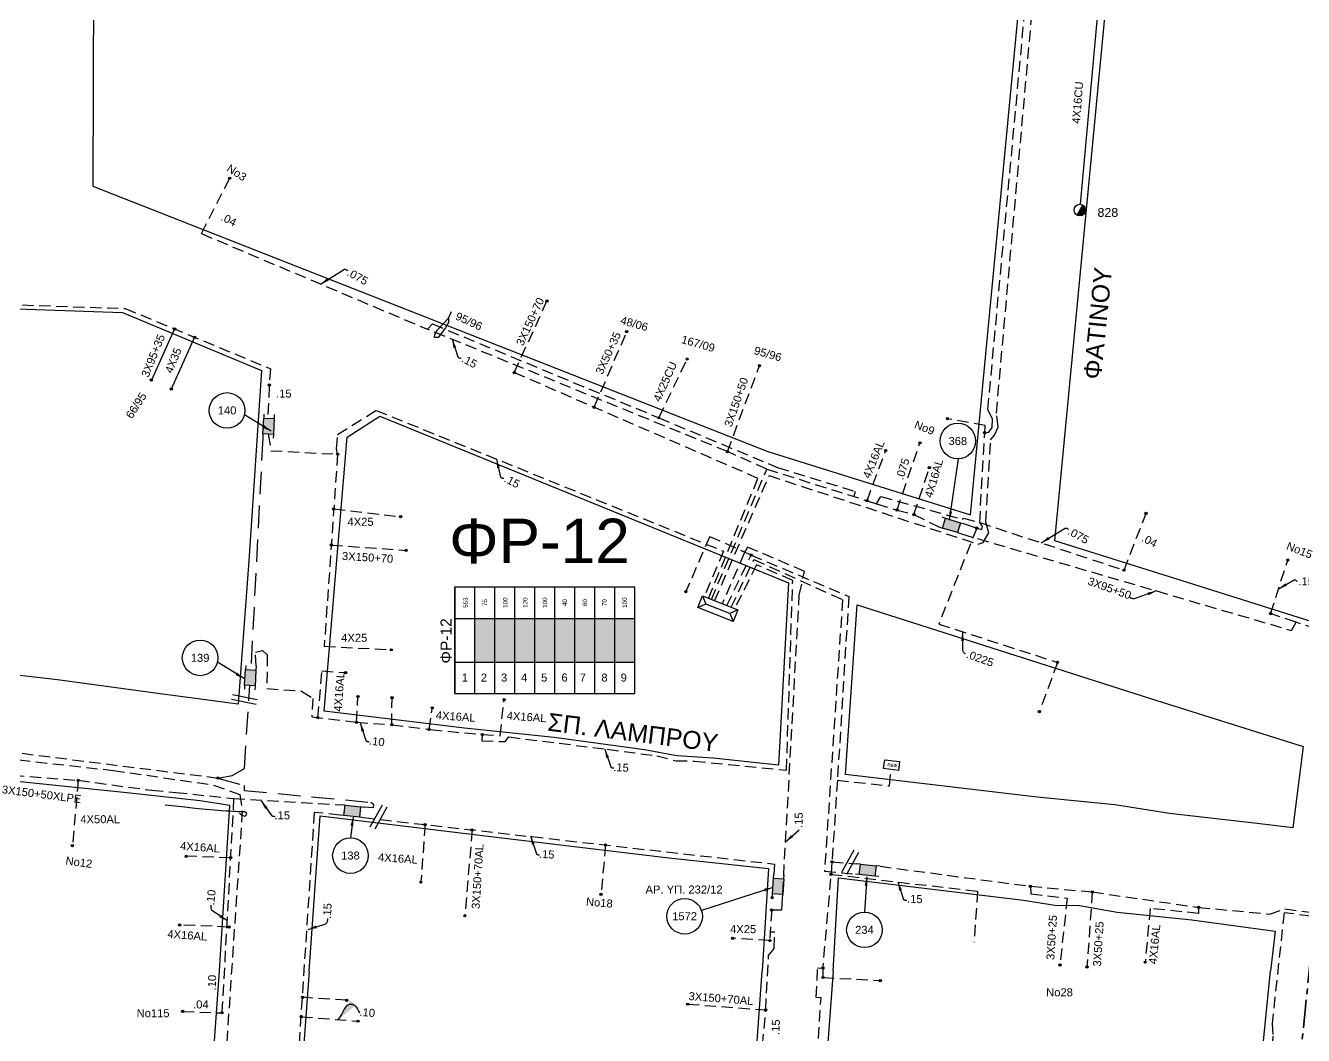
# Model space of a CAD drawing. Header units: millimetres. Extents: x 738 to 2138, y 37 to 533.
# Drawn here: x 978.2 to 1121.8, y 157.4 to 270.9 of the extents above; entities that cross this region are included whole.
import ezdxf
from ezdxf.enums import TextEntityAlignment as Align

# ---------------------------------------------------------------- set-up
doc = ezdxf.new("R2010")
doc.units = ezdxf.units.MM
doc.linetypes.add('CENTER', pattern=[50.8, 31.75, -6.35, 6.35, -6.35])
doc.linetypes.add('DASHED', pattern=[19.05, 12.7, -6.35])
for name, color, linetype in [('Link Box 4 Διευθύνσεων', 7, 'Continuous'), ('Pillar Δημοτικού Φωτισμού', 7, 'Continuous'), ('Άγνωστα', 7, 'Continuous'), ('Ασφαλειοκιβώτια Χ.Τ 9 αναχωρήσεων', 7, 'Continuous'), ('Γυμνά εναέρια ΧΤ (3Φ)   4x16CU', 7, 'Continuous'), ('Επιγραφές - Σχήματα', 7, 'Continuous'), ('Καλώδια ΧΤ   3x150+50AL XLPE', 7, 'DASHED'), ('Καλώδια ΧΤ   3x150+50CU', 7, 'DASHED'), ('Καλώδια ΧΤ   3x150+70 AL', 7, 'DASHED'), ('Στύλος ΦΜ', 7, 'Continuous'), ('Στύλος ΦΜ @ 1', 7, 'Continuous'), ('Συνδέσεις', 7, 'Continuous'), ('Τομή', 7, 'Continuous'), ('Υποσταθμός πόλεως', 7, 'Continuous'), ('Υπόβαθρο ΔΕΗ', 7, 'Continuous'), ('Υπόγεια Καλώδια Δικτύου ΧΤ   .04', 7, 'DASHED'), ('Υπόγεια Καλώδια Δικτύου ΧΤ   .075', 7, 'DASHED'), ('Υπόγεια Καλώδια Δικτύου ΧΤ   .10', 7, 'DASHED'), ('Υπόγεια Καλώδια Δικτύου ΧΤ   .15', 7, 'DASHED'), ('Υπόγεια καλώδια Παροχών ΧΤ   .0225', 7, 'DASHED'), ('Υπόγεια καλώδια Παροχών ΧΤ   .075', 7, 'DASHED'), ('Υπόγεια καλώδια Παροχών ΧΤ   .10', 7, 'DASHED'), ('Υπόγεια καλώδια Παροχών ΧΤ   4x16AL', 7, 'DASHED'), ('Υπόγεια καλώδια Παροχών ΧΤ   4x16CU', 7, 'DASHED'), ('Υπόγεια καλώδια Παροχών ΧΤ   4x25', 7, 'DASHED'), ('Υπόγεια καλώδια Παροχών ΧΤ   4x50AL', 7, 'DASHED')]:
    doc.layers.add(name, color=color, linetype=linetype)
doc.styles.add('arial', font='arial.ttf')
doc.styles.get("Standard").update_dxf_attribs({"font": 'arial.ttf'})
doc.linetypes.add('SYN_LINE', pattern='A,0.5,-0.0001,["/\\/\\/\\/",Standard,S=0.1,R=0,X=0,Y=-0.05],-0.25', length=0.7501)
doc.dimstyles.new('ISO-25', dxfattribs={"dimtxt": 2.5, "dimasz": 2.5, "dimexe": 1.25, "dimexo": 0.625, "dimtad": 1, "dimtxsty": 'Standard', "dimcen": 2.5, "dimadec": 0, "dimazin": 0, "dimtfac": 1, "dimtmove": 0, "dimatfit": 3, "dimfxl": 1, "dimarcsym": 0})

# ---------------------------------------------------------------- blocks, each defined once
blk = doc.blocks.new('LINK BOX 4 ΑΝΑΧΩΡΗΣΕΩΝ')
at = {"layer": 'Link Box 4 Διευθύνσεων', "ltscale": 40}
blk.add_hatch(color=256, dxfattribs=at).paths.add_polyline_path([(-3.54, 0), (-3.54, -4.67), (3.54, -4.67), (3.54, 0)])
for p, q in [((-3.54, 0), (-5.33, 0)), ((5.33, 0), (3.54, 0)), ((-3.54, -4.67), (-5.33, -4.67)), ((5.33, -4.67), (3.54, -4.67))]:
    blk.add_line(p, q, dxfattribs=at)
blk.add_lwpolyline([(-3.54, -4.67), (-3.54, 0), (3.54, 0), (3.54, -4.67)], close=True, dxfattribs=at)
blk = doc.blocks.new('ΥΠΟΣΤΑΘΜΟΣ ΠΟΛΕΩΣ')
at = {"layer": 'Υποσταθμός πόλεως', "linetype": 'Continuous', "ltscale": 40}
blk.add_lwpolyline([(-8.57, 2.82), (8.57, 2.82), (8.57, -2.82), (-8.57, -2.82)], close=True, dxfattribs=at)
for points in [[(-5.75, 0), (-8.57, 2.82)], [(5.75, 0), (8.57, 2.82)], [(-8.57, -2.82), (-5.75, 0)], [(-5.75, 0), (5.75, 0)], [(8.57, -2.82), (5.75, 0)]]:
    blk.add_lwpolyline(points, dxfattribs=at)
at = {"layer": 'Υποσταθμός πόλεως', "linetype": 'SYN_LINE', "ltscale": 40, "flags": 1}
for tag, p in [('ΜΕΤΑΣΧΗΜΑΤΙΣΜΟΣ', (10.6, 2.39)), ('ΙΣΧΥΣ', (10.58, -0.41)), ('ΑΡΙΘΜΟΣ', (10.7, -3.13))]:
    blk.add_attdef(tag, p, '', height=1.8, dxfattribs=at)
blk = doc.blocks.new('ΥΠΑΡΧΩΝ ΤΣΙΜΕΝΤΕΝΙΟΣ ΣΤΥΛΟΣ')
at = {"layer": 'Στύλος ΦΜ'}
blk.add_hatch(color=7, dxfattribs=at).paths.add_polyline_path([(-1.29, -2.28, 0.574793), (2.62, 0, 0.268822), (1.3, 2.27)])
blk.add_line((-1.29, -2.28), (1.3, 2.27), dxfattribs=at)
blk.add_circle((0, 0), 2.62, dxfattribs=at)
at = {"layer": 'Στύλος ΦΜ', "flags": 4}
for tag, p in [('ΑΡΙΘΜΟΣ', (-4.68, 8.05)), ('ΤΥΠΟΣ', (-4.91, 3.03))]:
    blk.add_attdef(tag, p, '', height=4, dxfattribs=at)
blk = doc.blocks.new('ΤΟΜΗ')
at = {"layer": 'Τομή', "ltscale": 40}
for p, q in [((-5.68, 0), (5.68, 0)), ((5.68, -2.33), (-5.68, -2.33))]:
    blk.add_line(p, q, dxfattribs=at)
blk = doc.blocks.new('_ΣΥΝΔΕΣΗ')
at = {"layer": 'Συνδέσεις', "linetype": 'SYN_LINE', "ltscale": 40}
blk.add_hatch(color=256, dxfattribs=at).paths.add_polyline_path([(-116.75, 2339.64, 1), (-117.75, 2339.64, 1)])
at = {"layer": 'Συνδέσεις'}
blk.add_circle((-117.25, 2339.64), 0.5, dxfattribs=at)
blk = doc.blocks.new('PILLAR ΔΗΜΟΤΙΚΟΥ ΦΩΤΙΣΜΟΥ')
at = {"layer": 'Pillar Δημοτικού Φωτισμού', "ltscale": 40}
for p, q in [((-3.64, 2), (3.07, 2)), ((-3.64, -2), (-3.64, 2)), ((3.07, 2), (3.07, -2)), ((3.07, -2), (-3.64, -2))]:
    blk.add_line(p, q, dxfattribs=at)
at = {"layer": 'Pillar Δημοτικού Φωτισμού', "insert": (-2.13, 0.69), "char_height": 1.3575, "width": 109.961, "attachment_point": 1}
blk.add_mtext('{\\fArial|b1|i0|c161|p34;ΠΔΦ}', dxfattribs=at)
blk = doc.blocks.new('ΑΣΦΑΛΕΙΟΚΙΒΩΤΙΟ ΥΠΟΣΤΑΘΜΟΥ 9 ΑΝΑΧΩΡΗΣΕΩΝ')
at = {"layer": 'Ασφαλειοκιβώτια Χ.Τ 9 αναχωρήσεων', "ltscale": 40}
for p, q in [((-23.8, 40.36), (24.02, 40.36)), ((-9.72, 40.36), (-9.72, -40.64)), ((9.94, 40.36), (9.94, -40.64)), ((-23.8, 31.36), (24.02, 31.36)), ((-23.8, 22.36), (24.02, 22.36)), ((-23.8, 13.36), (24.02, 13.36)), ((-23.8, 4.36), (24.02, 4.36)), ((-23.8, -4.64), (24.02, -4.64)), ((-23.8, -13.64), (24.02, -13.64)), ((-23.8, -22.64), (24.02, -22.64)), ((-23.8, -31.64), (24.02, -31.64))]:
    blk.add_line(p, q, dxfattribs=at)
at = {"layer": 'Ασφαλειοκιβώτια Χ.Τ 9 αναχωρήσεων'}
blk.add_lwpolyline([(-23.8, -40.64), (24.02, -40.64), (24.02, 40.36), (-23.8, 40.36)], close=True, dxfattribs=at)
for s, p in [('1', (-18.45, 37.24)), ('2', (-18.45, 28.67)), ('3', (-18.45, 19.6)), ('4', (-18.45, 10.58)), ('5', (-18.45, 1.57)), ('6', (-18.45, -7.57)), ('7', (-18.45, -15.81)), ('8', (-18.45, -25.5)), ('9', (-18.45, -34.19))]:
    blk.add_text(s, height=3.6, rotation=270, dxfattribs=at).set_placement(p)
at = {"layer": 'Ασφαλειοκιβώτια Χ.Τ 9 αναχωρήσεων', "ltscale": 40}
for tag, height, p in [('ΟΝΟΜΑ', 5, (-0.16, 44.31)), ('ΚΕΙΜΕΝΟ 1', 2, (17.06, 35.59)), ('ΚΕΙΜΕΝΟ 2', 2, (17.06, 26.88)), ('ΚΕΙΜΕΝΟ 3', 2, (17.06, 17.69)), ('ΚΕΙΜΕΝΟ 4', 2, (17.06, 8.71)), ('ΚΕΙΜΕΝΟ 5', 2, (17.06, -0.13)), ('ΚΕΙΜΕΝΟ 6', 2, (17.06, -9.05)), ('ΚΕΙΜΕΝΟ 7', 2, (17.06, -18.13)), ('ΚΕΙΜΕΝΟ 8', 2, (17.06, -26.85)), ('ΚΕΙΜΕΝΟ 9', 2, (17.06, -35.99)), ('ΣΧ', 2, (-0.1, -42.64))]:
    blk.add_attdef(tag, text='', height=height, dxfattribs=at).set_placement(p, align=Align.MIDDLE_CENTER)

msp = doc.modelspace()

# ---------------------------------------------------------------- hatches: boundary and pattern name
at = {"layer": 'Άγνωστα'}
for color, points in [(173, [(1028.65, 204.25), (1028.65, 199.33), (1030.9, 199.33), (1030.9, 204.25)]), (85, [(1030.9, 204.25), (1030.9, 199.33), (1033.15, 199.33), (1033.15, 204.25)]), (5, [(1033.15, 204.25), (1033.15, 199.33), (1035.4, 199.33), (1035.4, 204.25)]), (2, [(1035.4, 204.25), (1035.4, 199.33), (1037.65, 199.33), (1037.65, 204.25)]), (3, [(1037.65, 204.25), (1037.65, 199.33), (1039.9, 199.33), (1039.9, 204.25)]), (1, [(1039.9, 204.25), (1039.9, 199.33), (1042.15, 199.33), (1042.15, 204.25)]), (6, [(1042.15, 204.25), (1042.15, 199.33), (1044.4, 199.33), (1044.4, 204.25)]), (17, [(1044.4, 204.25), (1044.4, 199.33), (1046.65, 199.33), (1046.65, 204.25)])]:
    msp.add_hatch(color=color, dxfattribs=at).paths.add_polyline_path(points)

# ---------------------------------------------------------------- linework, layer by layer
at = {"layer": 'Άγνωστα', "color": 6, "linetype": 'DASHED', "ltscale": 0.1}
for points in [[(1055.62, 206.25), (1061.75, 220.32), (1085.24, 212.62), (1085.83, 212.81), (1086.46, 213.88), (1086.12, 215.09), (1086.65, 224.36), (1087.1, 224.86), (1087.51, 225.78), (1087.3, 227.35), (1092.2, 282.5), (1092.2, 282.5)], [(1014.27, 161.33), (1009.31, 161.67)]]:
    msp.add_lwpolyline(points, dxfattribs=at)
at = {"layer": 'Άγνωστα', "color": 5, "linetype": 'DASHED', "ltscale": 0.1}
for points in [[(1085.99, 225.14), (1086.47, 225.19), (1086.84, 225.74), (1086.85, 226.66), (1086.35, 227.77), (1090.87, 276.58)], [(1049.36, 226.82), (1052.54, 233.42)], [(1057.07, 223.02), (1060.67, 232.69)], [(1049.36, 226.82), (1062.71, 221.23), (1071.44, 218.54), (1071.26, 217.97)], [(1085.99, 225.14), (1086.05, 225.97), (1081.81, 226.72)], [(1085.1, 214.43), (1085.66, 214.26), (1085.75, 214.61), (1085.43, 215.05), (1085.99, 225.14)], [(1061.49, 221.05), (1072.76, 217.5), (1073.84, 217.15), (1076.13, 216.45), (1078.04, 215.94), (1080.82, 214.56)], [(1083.71, 214.89), (1085.1, 214.43)], [(1083.37, 213.77), (1120.48, 202.91), (1120.99, 203.83)]]:
    msp.add_lwpolyline(points, dxfattribs=at)
at = {"layer": 'Άγνωστα', "color": 1, "linetype": 'DASHED', "ltscale": 0.1}
for points in [[(1033.1, 231.9), (1036.78, 239.96)], [(1042.08, 228), (1045.75, 236.5)], [(1054.93, 206.52), (1060.5, 220.01), (1033.1, 231.9)], [(1128.99, 169.94), (1128.29, 170.03), (1128.29, 170.03), (1119.65, 171.18), (1119.65, 171.18), (1119.65, 171.18), (1118.3, 158.74), (1118.39, 157.3), (1117.91, 150.89), (1117.16, 150.94), (1116.19, 141.22), (1113.86, 118.1), (1112.09, 118.21)]]:
    msp.add_lwpolyline(points, dxfattribs=at)
at = {"layer": 'Άγνωστα', "color": 85}
for points in [[(994.91, 236.81), (992.31, 231.06)], [(997.16, 235.88), (994.54, 230.05)]]:
    msp.add_lwpolyline(points, dxfattribs=at)
at = {"layer": 'Άγνωστα', "color": 2, "linetype": 'DASHED', "ltscale": 0.1}
for points in [[(1059.74, 211.39), (1055.07, 213.47), (1052.38, 207.28)], [(1069.43, 186.07), (1075.28, 185.44), (1075.46, 187.28)]]:
    msp.add_lwpolyline(points, dxfattribs=at)
at = {"layer": 'Άγνωστα', "color": 85, "linetype": 'DASHED', "ltscale": 0.1}
for points in [[(1012.53, 212.51), (1020.95, 211.92)], [(1028.36, 180.49), (1027.54, 170.83)], [(1043.36, 178.8), (1042.86, 173.25)]]:
    msp.add_lwpolyline(points, dxfattribs=at)
at = {"layer": 'Άγνωστα'}
for points in [[(1102.79, 206.47), (1102.7, 206.48), (1102.62, 206.49), (1102.55, 206.51), (1102.48, 206.53), (1102.42, 206.55), (1102.37, 206.58), (1102.33, 206.6), (1102.3, 206.61)], [(1002.19, 182.39), (1002.39, 182.23), (1002.55, 182.13), (1002.68, 182.07), (1002.79, 182.05), (1002.87, 182.07), (1002.93, 182.1), (1002.97, 182.15), (1003, 182.2), (1003.01, 182.25), (1003.02, 182.29), (1003.01, 182.33), (1003, 182.36), (1002.99, 182.4), (1002.96, 182.42), (1002.94, 182.45), (1002.91, 182.47), (1002.88, 182.48), (1002.85, 182.5), (1002.82, 182.51), (1002.79, 182.52), (1002.75, 182.52), (1002.71, 182.53), (1002.66, 182.53), (1002.62, 182.53), (1002.56, 182.53), (1002.49, 182.53), (1002.41, 182.53), (1002.3, 182.54), (1002.16, 182.54), (1001.98, 182.54), (1001.76, 182.55), (1001.49, 182.56), (1001.16, 182.58), (1000.73, 182.6), (1000.16, 182.64), (999.41, 182.7), (998.45, 182.79), (997.23, 182.91), (995.71, 183.07), (993.85, 183.28)]]:
    msp.add_lwpolyline(points, dxfattribs=at)
at = {"layer": 'Άγνωστα', "color": 173, "linetype": 'DASHED', "ltscale": 0.1}
for points in [[(1015.36, 192.59), (1015.52, 195.49)], [(1019.34, 192.31), (1019.36, 195.36)]]:
    msp.add_lwpolyline(points, dxfattribs=at)
at = {"layer": 'Άγνωστα', "color": 17, "linetype": 'DASHED', "ltscale": 0.1}
for points in [[(1074.23, 176.4), (1091.13, 174.15), (1098.09, 173.51), (1110.04, 171.78), (1110.04, 171.78), (1118.01, 171.02), (1119.74, 171.61), (1119.74, 171.61), (1119.74, 171.61), (1119.74, 171.61), (1119.74, 171.61)], [(1091.13, 174.15), (1091.17, 173.29), (1095.26, 172.83), (1094.45, 165.29)], [(1098.09, 173.51), (1097.49, 165.09)]]:
    msp.add_lwpolyline(points, dxfattribs=at)
msp.add_lwpolyline([(1119.74, 171.61), (1133.66, 169.76), (1134.23, 168.59), (1167.39, 164.5, -0.500845), (1168.65, 164.7)], format="xyb", dxfattribs=at)
at = {"layer": 'Γυμνά εναέρια ΧΤ (3Φ)   4x16CU', "linetype": 'SYN_LINE', "ltscale": 10}
msp.add_lwpolyline([(1099.49, 281.37), (1096.73, 250.83)], dxfattribs=at)
at = {"layer": 'Επιγραφές - Σχήματα'}
for points in [[(1014.01, 243.52), (1014.05, 243.52), (1014.09, 243.52), (1014.14, 243.51), (1014.18, 243.5), (1014.23, 243.47), (1014.28, 243.45), (1014.33, 243.41), (1014.37, 243.38)], [(1025.7, 238.01), (1025.72, 237.52), (1025.37, 236.92), (1024.56, 235.85), (1024.13, 235.86), (1024.16, 236.19), (1024.44, 236.68), (1025.09, 237.39), (1025.7, 238.01), (1026.06, 238.78)], [(1026.77, 233.66), (1026.8, 233.63), (1026.83, 233.6), (1026.87, 233.58), (1026.92, 233.56), (1026.97, 233.54), (1027.03, 233.53), (1027.08, 233.53), (1027.14, 233.53)], [(1031.57, 220.16), (1031.59, 220.13), (1031.63, 220.1), (1031.67, 220.08), (1031.72, 220.06), (1031.77, 220.05), (1031.82, 220.04), (1031.88, 220.03), (1031.94, 220.03)], [(1095.04, 214.42), (1095.08, 214.42), (1095.12, 214.42), (1095.17, 214.41), (1095.21, 214.4), (1095.26, 214.38), (1095.31, 214.35), (1095.36, 214.31), (1095.4, 214.28)], [(1120.78, 208.62), (1120.82, 208.62), (1120.86, 208.61), (1120.91, 208.6), (1120.95, 208.58), (1121, 208.55), (1121.04, 208.51), (1121.08, 208.47), (1121.12, 208.43)], [(1083.5, 200.66), (1083.53, 200.58), (1083.56, 200.52), (1083.6, 200.46), (1083.64, 200.41), (1083.69, 200.37), (1083.74, 200.34), (1083.79, 200.31), (1083.84, 200.28)], [(1016.43, 190.54), (1016.45, 190.51), (1016.48, 190.48), (1016.53, 190.46), (1016.57, 190.44), (1016.62, 190.43), (1016.68, 190.42), (1016.74, 190.41), (1016.8, 190.41)], [(1043.95, 187.58), (1043.97, 187.55), (1044, 187.52), (1044.04, 187.5), (1044.09, 187.48), (1044.14, 187.47), (1044.2, 187.46), (1044.26, 187.45), (1044.31, 187.45)], [(1005.85, 182.07), (1005.92, 182.05), (1005.97, 182.04), (1006.02, 182.03), (1006.05, 182.02), (1006.09, 182.02), (1006.12, 182.02), (1006.17, 182.01), (1006.22, 182.01)], [(1035.59, 177.81), (1035.61, 177.78), (1035.64, 177.76), (1035.68, 177.73), (1035.73, 177.72), (1035.78, 177.7), (1035.84, 177.69), (1035.9, 177.69), (1035.95, 177.68)], [(1076.86, 172.68), (1076.89, 172.65), (1076.92, 172.62), (1076.97, 172.61), (1077.02, 172.59), (1077.07, 172.58), (1077.12, 172.58), (1077.18, 172.58), (1077.24, 172.58)], [(999.11, 171.42), (999.08, 171.47), (999.05, 171.54), (999.04, 171.6), (999.03, 171.67), (999.02, 171.75), (999.02, 171.84), (999.02, 171.94), (999.01, 172.04)], [(1011.93, 169.94), (1011.97, 169.97), (1012, 170.01), (1012.04, 170.05), (1012.07, 170.11), (1012.09, 170.18), (1012.11, 170.27), (1012.13, 170.38), (1012.14, 170.52)]]:
    msp.add_lwpolyline(points, dxfattribs=at)
for centre in [(1000.81, 227.65), (1082.97, 224.21), (997.78, 199.83), (1014.68, 177.6), (1052.25, 170.78), (1072.47, 169.25)]:
    msp.add_circle(centre, 2, dxfattribs=at)
at = {"layer": 'Καλώδια ΧΤ   3x150+50AL XLPE', "color": 6, "linetype": 'DASHED', "ltscale": 0.1}
msp.add_lwpolyline([(958.36, 191.57), (958.54, 193.72), (964.66, 192.98), (964.53, 190.77), (999.78, 186.32)], dxfattribs=at)
at = {"layer": 'Καλώδια ΧΤ   3x150+50AL XLPE', "color": 85, "ltscale": 0.1}
msp.add_lwpolyline([(959.41, 190.02), (959.72, 192.82), (963.91, 192.39), (963.89, 190.28), (977.42, 188.35), (988.01, 187.18), (999.29, 185.53), (1002.24, 184.48), (1002.52, 182.62), (1000.2, 148.06), (1000.2, 148.06), (999.3, 148.09)], dxfattribs=at)
at = {"layer": 'Καλώδια ΧΤ   3x150+50CU', "color": 173, "ltscale": 0.2}
msp.add_lwpolyline([(1004.83, 224.57), (1003.48, 198.49)], dxfattribs=at)
at = {"layer": 'Καλώδια ΧΤ   3x150+50CU', "color": 6, "ltscale": 0.2}
for points in [[(999.78, 186.32), (1001.38, 186.59), (1002.76, 187.41), (1003.37, 196.72)], [(999.78, 186.32), (1002.73, 185.5), (1002.73, 184.92), (1016.96, 183.59), (1017.28, 183.39), (1017.25, 182.98), (1016.27, 183.03)]]:
    msp.add_lwpolyline(points, dxfattribs=at)
at = {"layer": 'Καλώδια ΧΤ   3x150+70 AL', "color": 2, "ltscale": 0.1}
for points in [[(1057, 205.71), (1059.74, 211.39), (1070.71, 206.73), (1069.43, 186.07), (1068.82, 176.9), (1071.58, 176.68)], [(1068.82, 176.9), (1067.79, 165.08)], [(1076.38, 111.11), (1064.28, 112.17), (1064.9, 121.45), (1065.88, 134.23), (1067.59, 161.61), (1067.05, 161.64), (1067.2, 164.97), (1067.79, 164.96)], [(1067.79, 164.96), (1067.79, 163.9), (1074.25, 163.55)]]:
    msp.add_lwpolyline(points, dxfattribs=at)
at = {"layer": 'Καλώδια ΧΤ   3x150+70 AL', "color": 85, "ltscale": 0.1}
msp.add_lwpolyline([(1052.61, 160.9), (1061.37, 160.25)], dxfattribs=at)
at = {"layer": 'Υπόβαθρο ΔΕΗ'}
for points in [[(1012.73, 288.16), (985.79, 275.55), (985.72, 252.88), (1061.6, 223.03), (1084.4, 215.9), (1090.79, 283.17), (1059.27, 288.16)], [(1093.88, 212.98), (1100.38, 281.29), (1118.01, 278.51)], [(1140.67, 274.96), (1151.47, 273.26), (1173.26, 269.99), (1162.91, 191.32), (1132.43, 200.85), (1108.8, 208.29), (1093.88, 212.98)], [(936.06, 203.54), (938.64, 240.44), (959.29, 239.62), (978.24, 239.02), (989.07, 238.65), (1004.69, 232.13), (1003.27, 210.75), (1002.04, 194.63), (993.28, 195.78), (981.73, 197.36), (973.86, 198.28), (964.77, 199.58), (961.42, 199.71), (955.01, 200.88), (949.23, 201.34), (945.51, 202.05), (942.37, 202.26), (936.06, 203.54)], [(1014.3, 224.64), (1017.97, 227.01), (1063.93, 208.25), (1062.81, 187.75), (1055.46, 188.56), (1051.38, 188.83), (1047.74, 189.5), (1037.6, 190.89), (1027.5, 191.92), (1011.71, 193.84), (1014.3, 224.64)], [(1070.33, 186.72), (1071.67, 205.8), (1104.62, 195.27), (1121.8, 189.87), (1120.64, 180.74), (1116.64, 181.22), (1106.76, 182.33), (1100.61, 183.3), (1091.9, 184.16), (1070.33, 186.72)], [(999.95, 164.59), (1001.12, 183.22), (997.79, 183.74), (989.54, 184.67), (977.56, 185.9), (964.95, 187.68), (957.93, 188.59), (946.05, 190.27), (935.37, 191.43), (933.5, 164.59)], [(1010.03, 164.59), (1011.27, 182.08), (1030.45, 179.75), (1050.47, 177.34), (1061.7, 176.16), (1060.97, 164.59)], [(1068.94, 164.59), (1069.55, 175.09), (1090.36, 172.59), (1093.88, 172.04), (1096.66, 171.99), (1100.88, 171.25), (1109.28, 170.37), (1118.64, 169.12), (1118.14, 164.59)]]:
    msp.add_lwpolyline(points, dxfattribs=at)
at = {"layer": 'Υπόβαθρο ΔΕΗ', "linetype": 'CENTER', "lineweight": 35, "ltscale": 0.1, "flags": 128}
msp.add_lwpolyline([(738.85, 120.28), (795.1, 123.08), (836.13, 124.85), (948.31, 116.56), (1052.7, 109.39), (1116.32, 104.99), (1122.47, 164.59), (1123.65, 177.5), (1175.98, 172.35), (1176.71, 176.9), (1232.67, 172.85), (1239.7, 171.91), (1248.96, 167.98), (1253.99, 164.59), (1287.16, 143.71), (1304.39, 131.35, -0.041124), (1312.47, 124.48), (1348.44, 88.41), (1385.03, 49.71)], format="xyb", dxfattribs=at)
at = {"layer": 'Υπόβαθρο ΔΕΗ', "ltscale": 0.1}
for points in [[(933.5, 164.59), (930.52, 123.04), (996.63, 118.1), (999.95, 164.59)], [(1010.03, 164.59), (1006.6, 117.48), (1057.33, 113.55), (1060.97, 164.59)], [(1068.94, 164.59), (1065.09, 112.84), (1112.56, 109.41), (1118.14, 164.59)]]:
    msp.add_lwpolyline(points, dxfattribs=at)
at = {"layer": 'Υπόγεια Καλώδια Δικτύου ΧΤ   .04', "color": 5, "linetype": 'DASHED', "ltscale": 0.1}
for points in [[(997.93, 247.53), (1001.11, 253.76)], [(1101.66, 209.69), (1104.13, 216.08)]]:
    msp.add_lwpolyline(points, dxfattribs=at)
at = {"layer": 'Υπόγεια Καλώδια Δικτύου ΧΤ   .04', "color": 30, "ltscale": 0.1}
msp.add_lwpolyline([(995.83, 160.08), (1000.24, 159.92)], dxfattribs=at)
at = {"layer": 'Υπόγεια Καλώδια Δικτύου ΧΤ   .075', "color": 5, "ltscale": 0.1}
for points in [[(997.93, 247.53), (1023.35, 236.77), (1023.35, 236.77), (1023.9, 237.37), (1049.36, 226.82)], [(1073.84, 217.15), (1074.33, 217.98), (1083.52, 215.41), (1083.52, 215.41), (1083.62, 215.55), (1085.43, 215.05), (1101.66, 209.69)]]:
    msp.add_lwpolyline(points, dxfattribs=at)
at = {"layer": 'Υπόγεια Καλώδια Δικτύου ΧΤ   .10', "color": 85, "ltscale": 0.1}
msp.add_lwpolyline([(944.74, 240.63), (950.3, 240.36), (954.95, 240.3), (989.36, 239.11), (1005.68, 232.34), (1005.57, 230.62)], dxfattribs=at)
at = {"layer": 'Υπόγεια Καλώδια Δικτύου ΧΤ   .10', "color": 173, "ltscale": 0.1}
msp.add_lwpolyline([(1004.08, 198.9), (1004, 200.46), (1004.79, 200.65), (1005.32, 200.18), (1005.29, 196.38), (1009.19, 196.09), (1010.45, 195.28), (1010.33, 193.2), (1015.36, 192.59), (1019.34, 192.31), (1023.72, 191.76), (1029.5, 191.21)], dxfattribs=at)
at = {"layer": 'Υπόγεια Καλώδια Δικτύου ΧΤ   .10', "color": 30, "ltscale": 0.1}
msp.add_lwpolyline([(964.37, 186.26), (963.76, 186.3), (963.98, 188.46), (969.83, 187.76), (976.73, 186.63), (984.07, 186.07), (992.36, 184.94), (995.05, 184.71), (1001.55, 184.02), (1000.24, 160.05)], dxfattribs=at)
at = {"layer": 'Υπόγεια Καλώδια Δικτύου ΧΤ   .15', "color": 5, "ltscale": 0.1}
for points in [[(1055.26, 206.39), (1061.49, 221.05), (1057.07, 223.02), (1023.35, 236.77)], [(1143.69, 196.13), (1143.29, 196.75), (1120.99, 203.83), (1118.13, 204.81), (1120.07, 210.83)]]:
    msp.add_lwpolyline(points, dxfattribs=at)
at = {"layer": 'Υπόγεια Καλώδια Δικτύου ΧΤ   .15', "color": 85, "ltscale": 0.1}
for points in [[(1005.56, 230.36), (1005.36, 226.76)], [(1013.24, 222.72), (1013.11, 223.33), (1013.24, 224.95), (1017.57, 227.66), (1056.61, 211.83), (1054.46, 206.71)], [(1005.44, 224.99), (1005.74, 223.12), (1013.24, 222.73), (1011.73, 201.13)], [(1062.04, 171.49), (1063.18, 171.51), (1065.14, 206.89), (1065.73, 209.56), (1059.34, 212.29), (1058.95, 211.59), (1056.48, 205.92)], [(1016.15, 181.87), (1062.34, 176.65), (1062.28, 175.53)], [(1060.38, 144.59), (1060.83, 152.03), (1061.31, 152.55), (1061.48, 154.29), (1060.83, 154.35), (1061.37, 160.25), (1061.7, 166.38), (1061.7, 166.38), (1062.31, 167.17), (1062.38, 168.99), (1061.87, 169)]]:
    msp.add_lwpolyline(points, dxfattribs=at)
at = {"layer": 'Υπόγεια Καλώδια Δικτύου ΧΤ   .15', "color": 173, "ltscale": 0.1}
msp.add_lwpolyline([(1029.5, 191.21), (1029.47, 190.51), (1032.07, 190.42), (1032.49, 190.94), (1043.55, 189.56), (1049.11, 188.82), (1051.28, 188.26), (1053.35, 188.23), (1063.7, 187.2), (1064.41, 208.54), (1060.35, 210.29), (1057.95, 205.54)], dxfattribs=at)
at = {"layer": 'Υπόγεια Καλώδια Δικτύου ΧΤ   .15', "color": 17, "ltscale": 0.1}
msp.add_lwpolyline([(1057.49, 205.52), (1060.04, 210.89), (1070.01, 206.39), (1067.98, 175.84), (1071.45, 175.52)], dxfattribs=at)
at = {"layer": 'Υπόγεια Καλώδια Δικτύου ΧΤ   .15', "color": 30, "ltscale": 0.1}
msp.add_lwpolyline([(1001.55, 184.02), (1013.62, 183.31)], dxfattribs=at)
at = {"layer": 'Υπόγεια Καλώδια Δικτύου ΧΤ   .15', "color": 6, "ltscale": 0.1}
msp.add_lwpolyline([(1013.5, 182.15), (1010.61, 182.46), (1008.42, 149.12)], dxfattribs=at)
at = {"layer": 'Υπόγεια Καλώδια Δικτύου ΧΤ   .15', "color": 2, "ltscale": 0.1}
msp.add_lwpolyline([(1068.72, 175.49), (1085.18, 173.6), (1084.8, 167.86)], dxfattribs=at)
at = {"layer": 'Υπόγεια καλώδια Παροχών ΧΤ   .0225', "color": 5, "linetype": 'DASHED', "ltscale": 0.1}
msp.add_lwpolyline([(1085.1, 214.43), (1080.83, 203.63), (1094.18, 199.32), (1092.14, 193.79)], dxfattribs=at)
at = {"layer": 'Υπόγεια καλώδια Παροχών ΧΤ   .075', "color": 5, "ltscale": 0.1}
msp.add_lwpolyline([(1076.13, 216.45), (1078.71, 224.01)], dxfattribs=at)
at = {"layer": 'Υπόγεια καλώδια Παροχών ΧΤ   .10', "color": 6, "ltscale": 0.1}
msp.add_lwpolyline([(1009.15, 159.48), (1015.53, 158.98)], dxfattribs=at)
at = {"layer": 'Υπόγεια καλώδια Παροχών ΧΤ   4x16AL', "color": 5, "ltscale": 0.1}
for points in [[(1072.76, 217.5), (1074.86, 223.15)], [(1078.04, 215.94), (1079.76, 221.21)]]:
    msp.add_lwpolyline(points, dxfattribs=at)
at = {"layer": 'Υπόγεια καλώδια Παροχών ΧΤ   4x16AL', "color": 173, "ltscale": 0.1}
for points in [[(1011.02, 193.11), (1011.48, 198.37), (1014.14, 198.17)], [(1023.52, 191.78), (1023.89, 194.21)], [(1029.5, 191.21), (1031.5, 191.08), (1031.97, 195.13)]]:
    msp.add_lwpolyline(points, dxfattribs=at)
at = {"layer": 'Υπόγεια καλώδια Παροχών ΧΤ   4x16AL', "color": 85, "ltscale": 0.1}
msp.add_lwpolyline([(1023.07, 181.09), (1022.6, 174.61)], dxfattribs=at)
at = {"layer": 'Υπόγεια καλώδια Παροχών ΧΤ   4x16AL', "color": 30, "ltscale": 0.1}
msp.add_lwpolyline([(1001.21, 177.36), (996.21, 177.52)], dxfattribs=at)
at = {"layer": 'Υπόγεια καλώδια Παροχών ΧΤ   4x16AL', "color": 17, "ltscale": 0.1}
msp.add_lwpolyline([(1110.04, 171.78), (1110.03, 171.09), (1104.6, 171.66), (1104.03, 165.61)], dxfattribs=at)
at = {"layer": 'Υπόγεια καλώδια Παροχών ΧΤ   4x16AL', "ltscale": 0.1}
msp.add_lwpolyline([(1001.02, 169.57), (995.48, 169.81)], dxfattribs=at)
at = {"layer": 'Υπόγεια καλώδια Παροχών ΧΤ   4x25', "color": 85, "ltscale": 0.1}
for points in [[(1012.81, 216.57), (1020.33, 215.7)], [(1011.73, 201.13), (1019.27, 200.74)], [(1062.04, 171.49), (1061.81, 168.05), (1057.65, 168.31)]]:
    msp.add_lwpolyline(points, dxfattribs=at)
at = {"layer": 'Υπόγεια καλώδια Παροχών ΧΤ   4x50AL', "color": 30, "ltscale": 0.1}
msp.add_lwpolyline([(984.07, 186.07), (983.42, 178.73)], dxfattribs=at)

# ---------------------------------------------------------------- block references
at = {"layer": 'Link Box 4 Διευθύνσεων'}
for p, xscale, yscale, zscale, rotation in [((1004.89, 225.9), 0.2500000000000303, 0.2500000000000303, 0.2500000000000303, 87.36499305105927), ((1082.09, 214.17), 0.2500000000000346, 0.2500000000000346, 0.2500000000000346, 162.7888871637919), ((1002.84, 197.64), 0.2500000000000537, 0.2500000000000537, 0.2500000000000537, 86.70443611857266), ((1014.95, 183.17), 0.250000000000021, 0.250000000000021, 0.250000000000021, 353.8031110027652), ((1063.35, 174.12), 0.2500000000000209, 0.2500000000000209, 0.2500000000000209, 266.1890023711699), ((1072.9, 176.54), 0.250000000000021, 0.250000000000021, 0.250000000000021, 353.8031110027652)]:
    msp.add_blockref('LINK BOX 4 ΑΝΑΧΩΡΗΣΕΩΝ', p, dxfattribs=dict(at, xscale=xscale, yscale=yscale, zscale=zscale, rotation=rotation))
at = {"layer": 'Pillar Δημοτικού Φωτισμού', "xscale": 0.2499999999999994, "yscale": 0.2499999999999994, "zscale": 0.2499999999999994, "rotation": 353.1894289741368}
msp.add_blockref('PILLAR ΔΗΜΟΤΙΚΟΥ ΦΩΤΙΣΜΟΥ', (1075.59, 187.77), dxfattribs=at)
at = {"layer": 'Ασφαλειοκιβώτια Χ.Τ 9 αναχωρήσεων', "xscale": 0.25, "yscale": 0.25, "zscale": 0.25, "rotation": 90}
msp.add_blockref('ΑΣΦΑΛΕΙΟΚΙΒΩΤΙΟ ΥΠΟΣΤΑΘΜΟΥ 9 ΑΝΑΧΩΡΗΣΕΩΝ', (1036.51, 201.78), dxfattribs=at).add_auto_attribs({'ΟΝΟΜΑ': 'ΦP-12', 'ΚΕΙΜΕΝΟ 2': '75', 'ΚΕΙΜΕΝΟ 1': '553', 'ΚΕΙΜΕΝΟ 3': '100', 'ΚΕΙΜΕΝΟ 4': '120', 'ΚΕΙΜΕΝΟ 5': '100', 'ΚΕΙΜΕΝΟ 6': '40', 'ΚΕΙΜΕΝΟ 7': '60', 'ΚΕΙΜΕΝΟ 8': '70', 'ΚΕΙΜΕΝΟ 9': '100'})
at = {"layer": 'Στύλος ΦΜ @ 1', "ltscale": 40}
ref = msp.add_blockref('ΥΠΑΡΧΩΝ ΤΣΙΜΕΝΤΕΝΙΟΣ ΣΤΥΛΟΣ', (1096.69, 250.18), dxfattribs=dict(at, xscale=0.25, yscale=0.25, zscale=0.25))
ref.add_attrib('ΤΥΠΟΣ', '828', (1098.67, 249.41), dxfattribs={"layer": 'Στύλος ΦΜ', "height": 1, "flags": 4})
at = {"layer": 'Συνδέσεις', "xscale": 0.25, "yscale": 0.25, "zscale": 0.25}
for p in [(1030.42, -331.15), (1066.09, -344.95), (1024.22, -348.1), (1026.47, -349.03), (1075.06, -348.41), (1081.85, -351.49), (1089.98, -352.22), (1062.41, -353.01), (1021.62, -353.85), (1023.85, -354.86), (1034.88, -354.41), (1071.4, -356.9), (1078.67, -358.09), (1111.12, -358.19), (1108.02, -360.9), (1115.3, -359.76), (1042.56, -362.18), (1086.38, -361.89), (1104.17, -361.76), (1109.07, -363.69), (1102.07, -367.41), (1042.12, -368.34), (1049.64, -369.21), (1105.45, -368.46), (1107.35, -368.97), (1133.44, -368.83), (1114.41, -370.48), (1041.84, -372.4), (1050.26, -372.99), (1089.05, -373.52), (1130.97, -375.22), (1149.38, -374.08), (1081.7, -377.63), (1147.44, -380.1), (1048.58, -384.17), (1043.45, -386.74), (1123.49, -385.59), (1044.84, -389.42), (1048.67, -389.55), (1053.2, -390.7), (1061.28, -389.78), (1040.33, -391.8), (1044.67, -392.32), (1121.45, -391.12), (1048.65, -392.6), (1052.83, -393.13), (1058.81, -393.7), (1013.38, -398.84), (1029.09, -398.59), (1052.38, -403.82), (1057.67, -404.42), (1012.73, -406.18), (1072.67, -406.11), (1025.52, -407.39), (1030.52, -407.55), (1098.13, -408.01), (1098.03, -409.42), (1051.91, -410.3), (1120.44, -410.76), (1072.17, -411.66), (1091.41, -412.04), (1127.4, -411.4), (1091.35, -413.42), (1139.35, -413.13), (1024.79, -415.1), (1030.33, -415.34), (1056.85, -414.08), (1086.96, -416.6), (1091.14, -416.86), (1123.76, -419.62), (1133.34, -419.29), (1097.11, -419.95), (1097.11, -421.01), (1126.8, -419.83), (1103.56, -421.36), (1038.62, -423.24), (1043.58, -423.58), (1081.92, -424.01), (1025.14, -424.83), (1029.55, -424.99), (1038.46, -425.43), (1090.68, -424.66), (1044.84, -425.92)]:
    msp.add_blockref('_ΣΥΝΔΕΣΗ', p, dxfattribs=at)
at = {"layer": 'Τομή'}
for p, xscale, yscale, zscale, rotation in [((1002.82, 195.44), 0.2500000000000007, 0.2500000000000007, 0.2500000000000007, 348.7006118754794), ((1017.59, 182.08), 0.2499999999999833, 0.2499999999999833, 0.2499999999999833, 60.92241422818451), ((1070.62, 176.99), 0.2499999999999833, 0.2499999999999833, 0.2499999999999833, 60.92241422818451)]:
    msp.add_blockref('ΤΟΜΗ', p, dxfattribs=dict(at, xscale=xscale, yscale=yscale, zscale=zscale, rotation=rotation))
at = {"layer": 'Υποσταθμός πόλεως', "xscale": 0.2499999999999517, "yscale": 0.2499999999999517, "zscale": 0.2499999999999517, "rotation": 158.4995070846887}
msp.add_blockref('ΥΠΟΣΤΑΘΜΟΣ ΠΟΛΕΩΣ', (1055.98, 205.35), dxfattribs=at)

# ---------------------------------------------------------------- texts
at = {"layer": 'Άγνωστα', "char_height": 0.9, "width": 84.1859, "attachment_point": 1, "style": 'arial'}
for s, insert, rotation in [('3X150+70', (1033.26, 235.21), 65.1291), ('3X95+35', (991.13, 231.63), 67.9438), ('3X50+35', (1042.19, 231.99), 65.1291), ('4X35', (993.79, 232.08), 67.9438), ('4X25CU', (1048.67, 228.91), 65.9104), ('3X150+50', (1056.68, 226.01), 70.7625), ('3X150+70', (1013.76, 211.75), 356.6035), ('3X95+50', (1097.8, 208.95), 340.1823), ('3X150+70AL', (1028.3, 171.63), 86.4277), ('3X50+25', (1092.91, 165.9), 86.4277), ('3X50+25', (1098.16, 165.16), 86.4277)]:
    msp.add_mtext(s, dxfattribs=dict(at, insert=insert, rotation=rotation))
at = {"layer": 'Επιγραφές - Σχήματα'}
for s, p in [('No28', (1092.9, 161.78)), ('No115', (990.64, 159.43))]:
    msp.add_text(s, height=0.9, dxfattribs=at).set_placement(p)
at = {"layer": 'Επιγραφές - Σχήματα', "style": 'arial'}
for s, insert, char_height, width, attachment_point, rotation in [('No3', (1001.9, 254.38), 0.9, 2.4632, 5, 326.8935), ('ΦΑΤΙΝΟΥ', (1097.07, 231.26), 2, 42.5503, 1, 84.2869), ('95/96', (1026.77, 238.75), 0.9, 84.1859, 1, 335.0059), ('48/06', (1045.2, 238.27), 0.9, 85.6689, 1, 344.2471), ('167/09', (1052.05, 236.11), 0.9, 84.1859, 1, 344.2471), ('95/96', (1060.22, 234.87), 0.9, 84.1859, 1, 344.2471), ('66/95', (989.36, 227.13), 0.9, 84.1859, 1, 57.2507), ('No9', (1078.32, 226.54), 0.9, 84.1859, 1, 338.5509), ('No15', (1120.15, 212.9), 0.9, 84.1859, 1, 338.5509), ('ΣΠ. ΛΑΜΠΡΟΥ', (1037.01, 193.65), 2, 42.5503, 1, 352.795), ('No12', (982.73, 177.5), 0.9, 84.1859, 1, 352.3225), ('No18', (1041.21, 172.88), 0.9, 84.1859, 1, 355.3368)]:
    msp.add_mtext(s, dxfattribs=dict(at, insert=insert, char_height=char_height, width=width, attachment_point=attachment_point, rotation=rotation))
at = {"layer": 'Επιγραφές - Σχήματα', "char_height": 0.9, "attachment_point": 5, "style": 'arial'}
for s, insert, width in [('140', (1000.81, 227.65), 2.4632), ('368', (1082.97, 224.21), 2.4632), ('139', (997.78, 199.83), 2.4632), ('138', (1014.68, 177.6), 2.4632), ('ΑΡ. ΥΠ. 232/12', (1052.19, 173.78), 13.9428), ('1572', (1052.25, 170.78), 5.6015), ('234', (1072.47, 169.25), 2.4632)]:
    msp.add_mtext(s, dxfattribs=dict(at, insert=insert, width=width))
at = {"layer": 'Επιγραφές - Σχήματα', "linetype": 'DASHED', "insert": (1025.77, 215.48), "char_height": 5, "width": 20.6526, "attachment_point": 1}
msp.add_mtext('ΦP-12', dxfattribs=at)
at = {"layer": 'Καλώδια ΧΤ   3x150+50AL XLPE', "insert": (975.57, 185.51), "char_height": 0.9, "width": 84.1859, "attachment_point": 1, "rotation": 352.7517, "style": 'arial'}
msp.add_mtext('3X150+50XLPE', dxfattribs=at)
at = {"layer": 'Καλώδια ΧΤ   3x150+70 AL', "insert": (1052.74, 162.27), "char_height": 0.9, "width": 84.1859, "attachment_point": 1, "rotation": 355.4851, "style": 'arial'}
msp.add_mtext('3X150+70AL', dxfattribs=at)
at = {"layer": 'Υπόγεια Καλώδια Δικτύου ΧΤ   .04', "char_height": 0.9, "width": 84.1859, "attachment_point": 1, "rotation": 333.1351, "style": 'arial'}
for insert in [(1000.43, 249.89), (1103.95, 213.8)]:
    msp.add_mtext('.04', dxfattribs=dict(at, insert=insert))
at = {"layer": 'Υπόγεια Καλώδια Δικτύου ΧΤ   .04', "insert": (996.99, 161.32), "char_height": 0.9, "width": 84.1859, "attachment_point": 1, "style": 'arial'}
msp.add_mtext('.04', dxfattribs=at)
at = {"layer": 'Υπόγεια Καλώδια Δικτύου ΧΤ   .075', "char_height": 0.9, "width": 84.1859, "attachment_point": 1, "rotation": 331.1139, "style": 'arial'}
for insert in [(1014.64, 243.67), (1095.67, 214.57)]:
    msp.add_mtext('.075', dxfattribs=dict(at, insert=insert))
at = {"layer": 'Υπόγεια Καλώδια Δικτύου ΧΤ   .10', "char_height": 0.9, "width": 84.1859, "attachment_point": 1, "style": 'arial'}
for insert, rotation in [((1016.84, 190.98), 353.138), ((998.46, 172.08), 83.7682), ((998.62, 162.47), 87.4334)]:
    msp.add_mtext('.10', dxfattribs=dict(at, insert=insert, rotation=rotation))
at = {"layer": 'Υπόγεια Καλώδια Δικτύου ΧΤ   .15', "char_height": 0.9, "width": 84.1859, "attachment_point": 1, "style": 'arial'}
for insert, rotation in [((1027.49, 233.97), 332.1984), ((1006.32, 230.01), 359.4144), ((1032.29, 220.48), 332.1984), ((1121.28, 208.92), 357.4265), ((1044.26, 188.01), 356.7004), ((1006.15, 182.59), 359.161), ((1064.59, 180.72), 88.1706), ((1035.9, 178.25), 356.7004), ((1077.28, 173.22), 357.4265), ((1011.57, 170.54), 86.2753), ((1061.99, 157.46), 87.2266)]:
    msp.add_mtext('.15', dxfattribs=dict(at, insert=insert, rotation=rotation))
at = {"layer": 'Υπόγεια καλώδια Παροχών ΧΤ   .0225', "insert": (1084.15, 200.73), "char_height": 0.9, "width": 84.1859, "attachment_point": 1, "rotation": 340.1823, "style": 'arial'}
msp.add_mtext('.0225', dxfattribs=at)
at = {"layer": 'Υπόγεια καλώδια Παροχών ΧΤ   .075', "insert": (1075.96, 220.05), "char_height": 0.9, "width": 84.1859, "attachment_point": 1, "rotation": 72.0149, "style": 'arial'}
msp.add_mtext('.075', dxfattribs=at)
at = {"layer": 'Υπόγεια καλώδια Παροχών ΧΤ   .10', "insert": (1015.74, 160.48), "char_height": 0.9, "width": 84.1859, "attachment_point": 1, "rotation": 355.6341, "style": 'arial'}
msp.add_mtext('.10', dxfattribs=at)
at = {"layer": 'Υπόγεια καλώδια Παροχών ΧΤ   4x16AL', "char_height": 0.9, "width": 84.1859, "attachment_point": 1, "style": 'arial'}
for insert, rotation in [((1072.24, 220.24), 67.8543), ((1079.21, 218.01), 73.4441), ((1012.79, 193.82), 85.6859), ((1024.32, 193.85), 355.9923), ((1032.29, 193.8), 355.9923), ((995.57, 179.15), 355.9923), ((1017.82, 177.89), 355.9923), ((1104.42, 165.45), 84.5223), ((994.14, 169.25), 355.9923)]:
    msp.add_mtext('4X16AL', dxfattribs=dict(at, insert=insert, rotation=rotation))
at = {"layer": 'Υπόγεια καλώδια Παροχών ΧΤ   4x16CU', "insert": (1095.79, 259.93), "char_height": 0.9, "width": 84.1859, "attachment_point": 1, "rotation": 85.2318, "style": 'arial'}
msp.add_mtext('4X16CU', dxfattribs=at)
at = {"layer": 'Υπόγεια καλώδια Παροχών ΧΤ   4x25', "char_height": 0.9, "width": 84.1859, "attachment_point": 1, "style": 'arial'}
for insert in [(1014.35, 215.58), (1013.64, 202.54), (1057.36, 169.78)]:
    msp.add_mtext('4X25', dxfattribs=dict(at, insert=insert))
at = {"layer": 'Υπόγεια καλώδια Παροχών ΧΤ   4x50AL', "insert": (984.31, 182.14), "char_height": 0.9, "width": 84.1859, "attachment_point": 1, "style": 'arial'}
msp.add_mtext('4X50AL', dxfattribs=at)

# ---------------------------------------------------------------- leaders
at = {"layer": 'Επιγραφές - Σχήματα'}
for points, override in [([(1011.32, 241.86), (1014.01, 243.52)], {"dimasz": 1, "dimgap": 0.625, "dimtad": 0}), ([(1026.1, 235.65), (1026.77, 233.66)], {"dimasz": 1, "dimgap": 0.625, "dimtad": 0}), ([(1005.75, 225.32), (1002.76, 227.17)], {"dimasz": 1, "dimtad": 0}), ([(1031.09, 222.18), (1031.57, 220.16)], {"dimasz": 1, "dimgap": 0.625, "dimtad": 0}), ([(1082.02, 215.3), (1083.06, 222.21)], {"dimasz": 1, "dimtad": 0}), ([(1092.35, 212.76), (1095.04, 214.42)], {"dimasz": 1, "dimgap": 0.625, "dimtad": 0}), ([(1119, 207.56), (1120.78, 208.62)], {"dimasz": 1, "dimgap": 0.625, "dimtad": 0}), ([(1105.3, 207.35), (1102.79, 206.47)], {"dimasz": 1, "dimtad": 0}), ([(1083.49, 202.77), (1083.5, 200.66)], {"dimasz": 1, "dimtad": 0}), ([(1002.72, 197.5), (999.72, 199.35)], {"dimasz": 1, "dimtad": 0}), ([(1015.76, 192.53), (1016.43, 190.54)], {"dimasz": 1, "dimgap": 0.625, "dimtad": 0}), ([(1043.27, 189.57), (1043.95, 187.58)], {"dimasz": 1, "dimgap": 0.625, "dimtad": 0}), ([(1004.63, 183.75), (1005.85, 182.07)], {"dimasz": 1, "dimgap": 0.625, "dimtad": 0}), ([(1014.97, 181.93), (1014.68, 179.6)], {"dimasz": 1, "dimtad": 0}), ([(1034.92, 179.81), (1035.59, 177.81)], {"dimasz": 1, "dimgap": 0.625, "dimtad": 0}), ([(1063.56, 179.11), (1065.14, 180.49)], {"dimasz": 1, "dimgap": 0.625, "dimtad": 0}), ([(1062.18, 174.03), (1054.14, 171.44)], {"dimasz": 1, "dimtad": 0}), ([(1072.72, 175.21), (1072.47, 171.25)], {"dimasz": 1, "dimtad": 0}), ([(1076.23, 174.65), (1076.86, 172.68)], {"dimasz": 1, "dimgap": 0.625, "dimtad": 0}), ([(1000.86, 170.26), (999.11, 171.42)], {"dimasz": 1, "dimgap": 0.625, "dimtad": 0}), ([(1009.91, 169.29), (1011.93, 169.94)], {"dimasz": 1, "dimgap": 0.625, "dimtad": 0})]:
    msp.add_leader(points, dimstyle='ISO-25', override=override, dxfattribs=at)
at = {"layer": 'Επιγραφές - Σχήματα', "path_type": 1}
msp.add_leader([(1013.31, 159.16), (1014.82, 160.91), (1015.22, 160.7), (1015.7, 159.91)], dimstyle='ISO-25', override={"dimgap": 0.625, "dimtad": 0}, dxfattribs=at)

doc.saveas('drawing.dxf')
